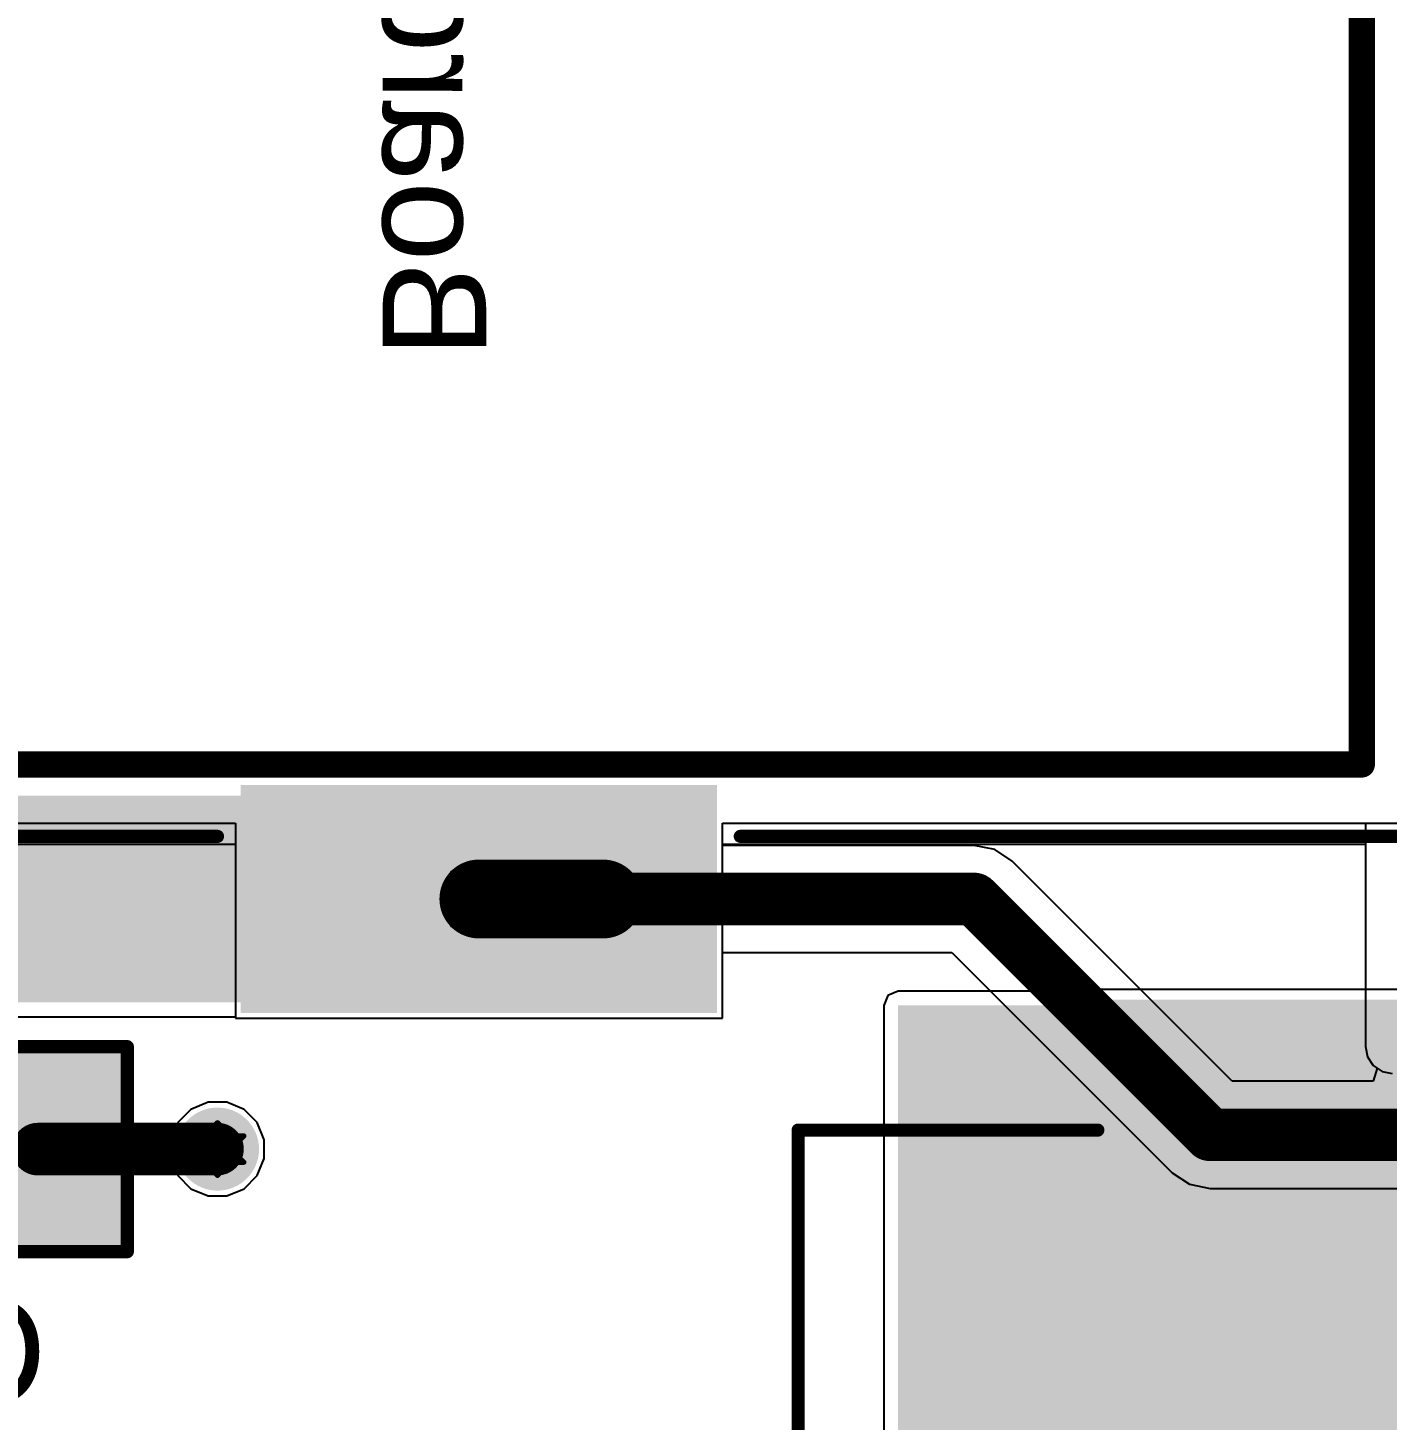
# Model space of a CAD drawing. Header units: inches. Extents: x -2.7 to 10.9, y -2.9 to 7.4.
# Drawn here: x -0.679 to -0.162, y -1.208 to -0.678 of the extents above; entities that cross this region are included whole.
import ezdxf

# ---------------------------------------------------------------- set-up
doc = ezdxf.new("R2010")
doc.units = ezdxf.units.IN
doc.header["$MEASUREMENT"] = 0
for name, color, linetype in [('Board Outline', 216, 'Continuous'), ('Bottom Layer', 5, 'Continuous'), ('Bottom Overlay', 54, 'Continuous'), ('Bottom Paste', 16, 'Continuous'), ('Bottom Solder', 6, 'Continuous'), ('Drill Drawing', 1, 'Continuous'), ('Layer 2', 16, 'Continuous'), ('Layer 3', 76, 'Continuous'), ('Mechanical 13', 56, 'Continuous'), ('Multi-Layer', 9, 'Continuous'), ('Pad Holes', 156, 'Continuous'), ('Top Layer', 1, 'Continuous'), ('Top Overlay', 2, 'Continuous'), ('Top Paste', 8, 'Continuous'), ('Top Solder', 216, 'Continuous'), ('Via Holes', 16, 'Continuous')]:
    doc.layers.add(name, color=color, linetype=linetype)
doc.styles.add('Arial', font='', dxfattribs={"height": 0.2})
doc.styles.get('Arial').set_extended_font_data('Arial')

# ---------------------------------------------------------------- blocks, each defined once
blk = doc.blocks.new('HR915302AE_B_29')
at = {"layer": 'Bottom Layer'}
blk.add_hatch(color=5, dxfattribs=at).paths.add_polyline_path([(-0.4252, 0.21004), (-0.34646, 0.21004), (-0.34646, 0.03681), (-0.4252, 0.03681)])
at = {"layer": 'Bottom Solder'}
blk.add_hatch(color=6, dxfattribs=at).paths.add_polyline_path([(-0.4292, 0.21404), (-0.34246, 0.21404), (-0.34246, 0.03281), (-0.4292, 0.03281)])
at = {"layer": 'Layer 2'}
blk.add_hatch(color=16, dxfattribs=at).paths.add_polyline_path([(-0.4252, 0.21004), (-0.34646, 0.21004), (-0.34646, 0.03681), (-0.4252, 0.03681)])
at = {"layer": 'Layer 3'}
blk.add_hatch(color=76, dxfattribs=at).paths.add_polyline_path([(-0.4252, 0.21004), (-0.34646, 0.21004), (-0.34646, 0.03681), (-0.4252, 0.03681)])
at = {"layer": 'Multi-Layer'}
blk.add_hatch(color=9, dxfattribs=at).paths.add_polyline_path([(-0.4252, 0.21004), (-0.34646, 0.21004), (-0.34646, 0.03681), (-0.4252, 0.03681)])
at = {"layer": 'Pad Holes'}
blk.add_hatch(color=7, dxfattribs=at).paths.add_polyline_path([(-0.37559, 0.15925), (-0.37559, 0.0876), (-0.39606, 0.0876), (-0.39606, 0.15925)])
at = {"layer": 'Top Layer'}
blk.add_hatch(color=1, dxfattribs=at).paths.add_polyline_path([(-0.4252, 0.21004), (-0.34646, 0.21004), (-0.34646, 0.03681), (-0.4252, 0.03681)])
at = {"layer": 'Top Solder'}
blk.add_hatch(color=216, dxfattribs=at).paths.add_polyline_path([(-0.4292, 0.21404), (-0.34246, 0.21404), (-0.34246, 0.03281), (-0.4292, 0.03281)])
at = {"layer": 'Bottom Overlay'}
for points in [[(-0.362, 0.327, 0.005, 0.005, 0), (-0.362, 0.22285, 0.005, 0.005, 0)], [(-0.362, 0.024, 0.005, 0.005, 0), (-0.362, -0.444, 0.005, 0.005, 0)]]:
    blk.add_lwpolyline(points, format="xyseb", dxfattribs=at)
for points in [[(-0.36325, 0.22285, 0.0025, 0.0025, 1), (-0.36075, 0.22285, 0.0025, 0.0025, 1)], [(-0.36325, 0.024, 0.0025, 0.0025, 1), (-0.36075, 0.024, 0.0025, 0.0025, 1)]]:
    blk.add_lwpolyline(points, format="xyseb", close=True, dxfattribs=at)
at = {"layer": 'Mechanical 13'}
for points in [[(-0.33465, 0.46265, 0.005, 0.005, 0), (-0.33465, -0.2124, 0.005, 0.005, 0)], [(-0.33465, -0.2124, 0.005, 0.005, 0), (0.33465, -0.2124, 0.005, 0.005, 0)]]:
    blk.add_lwpolyline(points, format="xyseb", dxfattribs=at)
blk.add_lwpolyline([(-0.3359, -0.2124, 0.0025, 0.0025, 1), (-0.3334, -0.2124, 0.0025, 0.0025, 1)], format="xyseb", close=True, dxfattribs=at)
blk.add_lwpolyline([(-0.3359, -0.2124, 0.0025, 0.0025, 1), (-0.3334, -0.2124, 0.0025, 0.0025, 1)], format="xyseb", close=True, dxfattribs=at)
at = {"layer": 'Mechanical 13', "style": 'Arial', "text_generation_flag": 2}
blk.add_text('Board Cutout', height=0.0393701, rotation=180, dxfattribs=at).set_placement((-0.18, 0.16))
blk = doc.blocks.new('CYH127_33UH_118')
at = {"layer": 'Top Layer'}
for points in [[(-0.28543, 0.11811), (-0.12795, 0.11811), (-0.12795, -0.11811), (-0.28543, -0.11811)], [(0.12795, 0.11811), (0.28543, 0.11811), (0.28543, -0.11811), (0.12795, -0.11811)]]:
    blk.add_hatch(color=1, dxfattribs=at).paths.add_polyline_path(points)
at = {"layer": 'Top Paste'}
for points in [[(-0.28543, 0.11811), (-0.12795, 0.11811), (-0.12795, -0.11811), (-0.28543, -0.11811)], [(0.12795, 0.11811), (0.28543, 0.11811), (0.28543, -0.11811), (0.12795, -0.11811)]]:
    blk.add_hatch(color=8, dxfattribs=at).paths.add_polyline_path(points)
at = {"layer": 'Top Solder'}
for points in [[(-0.2876, 0.12028), (-0.12579, 0.12028), (-0.12579, -0.12028), (-0.2876, -0.12028)], [(0.12579, 0.12028), (0.2876, 0.12028), (0.2876, -0.12028), (0.12579, -0.12028)]]:
    blk.add_hatch(color=216, dxfattribs=at).paths.add_polyline_path(points)
at = {"layer": 'Top Overlay'}
for points in [[(-0.238, 0.124, 0.005, 0.005, 0), (-0.238, 0.238, 0.005, 0.005, 0)], [(0.238, 0.238, 0.005, 0.005, 0), (-0.238, 0.238, 0.005, 0.005, 0)], [(0.238, 0.124, 0.005, 0.005, 0), (0.238, 0.238, 0.005, 0.005, 0)], [(-0.238, -0.238, 0.005, 0.005, 0), (-0.238, -0.124, 0.005, 0.005, 0)], [(0.238, -0.238, 0.005, 0.005, 0), (0.238, -0.124, 0.005, 0.005, 0)], [(0.238, -0.238, 0.005, 0.005, 0), (-0.238, -0.238, 0.005, 0.005, 0)]]:
    blk.add_lwpolyline(points, format="xyseb", dxfattribs=at)
for points in [[(-0.23925, 0.238, 0.0025, 0.0025, 1), (-0.23675, 0.238, 0.0025, 0.0025, 1)], [(-0.23925, 0.238, 0.0025, 0.0025, 1), (-0.23675, 0.238, 0.0025, 0.0025, 1)], [(0.23675, 0.238, 0.0025, 0.0025, 1), (0.23925, 0.238, 0.0025, 0.0025, 1)], [(0.23675, 0.238, 0.0025, 0.0025, 1), (0.23925, 0.238, 0.0025, 0.0025, 1)], [(-0.23925, 0.124, 0.0025, 0.0025, 1), (-0.23675, 0.124, 0.0025, 0.0025, 1)], [(0.23675, 0.124, 0.0025, 0.0025, 1), (0.23925, 0.124, 0.0025, 0.0025, 1)], [(-0.23925, -0.124, 0.0025, 0.0025, 1), (-0.23675, -0.124, 0.0025, 0.0025, 1)], [(0.23675, -0.124, 0.0025, 0.0025, 1), (0.23925, -0.124, 0.0025, 0.0025, 1)], [(-0.23925, -0.238, 0.0025, 0.0025, 1), (-0.23675, -0.238, 0.0025, 0.0025, 1)], [(-0.23925, -0.238, 0.0025, 0.0025, 1), (-0.23675, -0.238, 0.0025, 0.0025, 1)], [(0.23675, -0.238, 0.0025, 0.0025, 1), (0.23925, -0.238, 0.0025, 0.0025, 1)], [(0.23675, -0.238, 0.0025, 0.0025, 1), (0.23925, -0.238, 0.0025, 0.0025, 1)]]:
    blk.add_lwpolyline(points, format="xyseb", close=True, dxfattribs=at)
blk = doc.blocks.new('C___1206_B_293')
at = {"layer": 'Bottom Layer'}
for points in [[(-0.08, 0.035), (-0.02, 0.035), (-0.02, -0.035), (-0.08, -0.035)], [(0.02, 0.035), (0.08, 0.035), (0.08, -0.035), (0.02, -0.035)]]:
    blk.add_hatch(color=5, dxfattribs=at).paths.add_polyline_path(points)
at = {"layer": 'Bottom Paste'}
for points in [[(-0.08, 0.035), (-0.02, 0.035), (-0.02, -0.035), (-0.08, -0.035)], [(0.02, 0.035), (0.08, 0.035), (0.08, -0.035), (0.02, -0.035)]]:
    blk.add_hatch(color=16, dxfattribs=at).paths.add_polyline_path(points)
at = {"layer": 'Bottom Solder'}
for points in [[(-0.084, 0.039), (-0.016, 0.039), (-0.016, -0.039), (-0.084, -0.039)], [(0.016, 0.039), (0.084, 0.039), (0.084, -0.039), (0.016, -0.039)]]:
    blk.add_hatch(color=6, dxfattribs=at).paths.add_polyline_path(points)
at = {"layer": 'Bottom Overlay'}
for points in [[(-0.024, 0.039, 0.005, 0.005, 0), (-0.084, 0.039, 0.005, 0.005, 0)], [(-0.084, 0.039, 0.005, 0.005, 0), (-0.084, -0.039, 0.005, 0.005, 0)], [(0.084, 0.039, 0.005, 0.005, 0), (0.024, 0.039, 0.005, 0.005, 0)], [(0.084, 0.039, 0.005, 0.005, 0), (0.084, -0.039, 0.005, 0.005, 0)], [(-0.024, -0.039, 0.005, 0.005, 0), (-0.084, -0.039, 0.005, 0.005, 0)], [(0.084, -0.039, 0.005, 0.005, 0), (0.024, -0.039, 0.005, 0.005, 0)]]:
    blk.add_lwpolyline(points, format="xyseb", dxfattribs=at)
for points in [[(-0.08525, 0.039, 0.0025, 0.0025, 1), (-0.08275, 0.039, 0.0025, 0.0025, 1)], [(-0.08525, 0.039, 0.0025, 0.0025, 1), (-0.08275, 0.039, 0.0025, 0.0025, 1)], [(-0.02525, 0.039, 0.0025, 0.0025, 1), (-0.02275, 0.039, 0.0025, 0.0025, 1)], [(0.02275, 0.039, 0.0025, 0.0025, 1), (0.02525, 0.039, 0.0025, 0.0025, 1)], [(0.08275, 0.039, 0.0025, 0.0025, 1), (0.08525, 0.039, 0.0025, 0.0025, 1)], [(0.08275, 0.039, 0.0025, 0.0025, 1), (0.08525, 0.039, 0.0025, 0.0025, 1)], [(-0.08525, -0.039, 0.0025, 0.0025, 1), (-0.08275, -0.039, 0.0025, 0.0025, 1)], [(-0.08525, -0.039, 0.0025, 0.0025, 1), (-0.08275, -0.039, 0.0025, 0.0025, 1)], [(-0.02525, -0.039, 0.0025, 0.0025, 1), (-0.02275, -0.039, 0.0025, 0.0025, 1)], [(0.02275, -0.039, 0.0025, 0.0025, 1), (0.02525, -0.039, 0.0025, 0.0025, 1)], [(0.08275, -0.039, 0.0025, 0.0025, 1), (0.08525, -0.039, 0.0025, 0.0025, 1)], [(0.08275, -0.039, 0.0025, 0.0025, 1), (0.08525, -0.039, 0.0025, 0.0025, 1)]]:
    blk.add_lwpolyline(points, format="xyseb", close=True, dxfattribs=at)

msp = doc.modelspace()

# ---------------------------------------------------------------- hatches: boundary and pattern name
at = {"layer": 'Bottom Layer'}
for points in [[(-0.82632, -1.0492), (-0.42081, -1.0492), (-0.42081, -0.97046), (-0.82632, -0.97046)], [(-0.59404, -1.0492), (-0.42081, -1.0492), (-0.42081, -0.97046), (-0.59404, -0.97046)]]:
    msp.add_hatch(color=5, dxfattribs=at).paths.add_polyline_path(points)
h = msp.add_hatch(color=5, dxfattribs=at)
edge = h.paths.add_edge_path()
edge.add_arc((-0.60685, -1.10497), 0.01181, 0, 360)
at = {"layer": 'Bottom Solder'}
h = msp.add_hatch(color=6, dxfattribs=at)
edge = h.paths.add_edge_path()
edge.add_arc((-0.60685, -1.10497), 0.01581, 0, 360)
at = {"layer": 'Layer 2'}
h = msp.add_hatch(color=16, dxfattribs=at)
edge = h.paths.add_edge_path()
edge.add_arc((-0.60685, -1.10497), 0.01181, 0, 360)
at = {"layer": 'Layer 3'}
h = msp.add_hatch(color=76, dxfattribs=at)
edge = h.paths.add_edge_path()
edge.add_arc((-0.60685, -1.10497), 0.01181, 0, 360)
at = {"layer": 'Top Layer'}
for points in [[(-0.348, -1.2078), (0.31357, -1.2078), (0.31357, -1.05032), (-0.348, -1.05032)], [(-0.348, -1.257), (0.31357, -1.257), (0.31357, -1.19433), (-0.348, -1.19433)]]:
    msp.add_hatch(color=1, dxfattribs=at).paths.add_polyline_path(points)
h = msp.add_hatch(color=1, dxfattribs=at)
edge = h.paths.add_edge_path()
edge.add_arc((-0.60685, -1.10497), 0.01181, 0, 360)
at = {"layer": 'Top Solder'}
h = msp.add_hatch(color=216, dxfattribs=at)
edge = h.paths.add_edge_path()
edge.add_arc((-0.60685, -1.10497), 0.01581, 0, 360)
at = {"layer": 'Via Holes'}
h = msp.add_hatch(color=7, dxfattribs=at)
edge = h.paths.add_edge_path()
edge.add_arc((-0.60685, -1.10497), 0.00591, 0, 360)

# ---------------------------------------------------------------- linework, layer by layer
at = {"layer": 'Board Outline'}
for points in [[(2.84412, -0.24125, 0.005, 0.005, -0.741893), (-2.49969, -1.37795, 0.005, 0.005, 0)], [(-0.1716, -0.95865, 0.01, 0.01, 0), (-0.1716, -0.28935, 0.01, 0.01, 0)], [(-0.84615, -0.95865, 0.01, 0.01, 0), (-0.1716, -0.95865, 0.01, 0.01, 0)]]:
    msp.add_lwpolyline(points, format="xyseb", dxfattribs=at)
msp.add_lwpolyline([(-0.1741, -0.95865, 0.005, 0.005, 1), (-0.1691, -0.95865, 0.005, 0.005, 1)], format="xyseb", close=True, dxfattribs=at)
msp.add_lwpolyline([(-0.1741, -0.95865, 0.005, 0.005, 1), (-0.1691, -0.95865, 0.005, 0.005, 1)], format="xyseb", close=True, dxfattribs=at)
at = {"layer": 'Bottom Layer'}
for p, q in [((-0.41481, -1.0552), (-0.41481, -0.981)), ((-0.41481, -0.981), (-0.1702, -0.981)), ((-0.1702, -0.981), (-0.1702, -1.066)), ((-0.73973, -1.05461), (-0.60004, -1.05461)), ((-0.60004, -1.05461), (-0.60004, -1.0552)), ((-0.60004, -1.0552), (-0.41481, -1.0552)), ((-0.1702, -1.066), (-0.16942, -1.0699)), ((-0.16942, -1.0699), (-0.16721, -1.07321)), ((-0.16721, -1.07321), (-0.1639, -1.07542)), ((-0.1639, -1.07542), (-0.16, -1.0762))]:
    msp.add_line(p, q, dxfattribs=at)
for points in [[(-0.50743, -1.00983, 0.03, 0.03, 0), (-0.46018, -1.00983, 0.03, 0.03, 0)], [(-0.67514, -1.105, 0.02, 0.02, 0), (-0.67511, -1.10497, 0.02, 0.02, 0)], [(-0.67511, -1.10497, 0.02, 0.02, 0), (-0.60685, -1.10497, 0.02, 0.02, 0)]]:
    msp.add_lwpolyline(points, format="xyseb", dxfattribs=at)
for points in [[(-0.51493, -1.00983, 0.015, 0.015, 1), (-0.49993, -1.00983, 0.015, 0.015, 1)], [(-0.46768, -1.00983, 0.015, 0.015, 1), (-0.45268, -1.00983, 0.015, 0.015, 1)], [(-0.68014, -1.105, 0.01, 0.01, 1), (-0.67014, -1.105, 0.01, 0.01, 1)], [(-0.68011, -1.10497, 0.01, 0.01, 1), (-0.67011, -1.10497, 0.01, 0.01, 1)], [(-0.68011, -1.10497, 0.01, 0.01, 1), (-0.67011, -1.10497, 0.01, 0.01, 1)], [(-0.61185, -1.10497, 0.01, 0.01, 1), (-0.60185, -1.10497, 0.01, 0.01, 1)]]:
    msp.add_lwpolyline(points, format="xyseb", close=True, dxfattribs=at)
at = {"layer": 'Drill Drawing'}
for points in [[(-0.51743, -1.00483, 0.002, 0.002, 0), (-0.51743, -0.99983, 0.002, 0.002, 0)], [(-0.51743, -0.99983, 0.002, 0.002, 0), (-0.51243, -0.99983, 0.002, 0.002, 0)], [(-0.51243, -0.99983, 0.002, 0.002, 0), (-0.50743, -1.00483, 0.002, 0.002, 0)], [(-0.50743, -1.00483, 0.002, 0.002, 0), (-0.50243, -0.99983, 0.002, 0.002, 0)], [(-0.50243, -0.99983, 0.002, 0.002, 0), (-0.49743, -0.99983, 0.002, 0.002, 0)], [(-0.49743, -1.00483, 0.002, 0.002, 0), (-0.49743, -0.99983, 0.002, 0.002, 0)], [(-0.51743, -1.00483, 0.002, 0.002, 0), (-0.51243, -1.00983, 0.002, 0.002, 0)], [(-0.50243, -1.00983, 0.002, 0.002, 0), (-0.49743, -1.00483, 0.002, 0.002, 0)], [(-0.51743, -1.01483, 0.002, 0.002, 0), (-0.51243, -1.00983, 0.002, 0.002, 0)], [(-0.50243, -1.00983, 0.002, 0.002, 0), (-0.49743, -1.01483, 0.002, 0.002, 0)], [(-0.51743, -1.01983, 0.002, 0.002, 0), (-0.51743, -1.01483, 0.002, 0.002, 0)], [(-0.51243, -1.01983, 0.002, 0.002, 0), (-0.50743, -1.01483, 0.002, 0.002, 0)], [(-0.50743, -1.01483, 0.002, 0.002, 0), (-0.50243, -1.01983, 0.002, 0.002, 0)], [(-0.49743, -1.01983, 0.002, 0.002, 0), (-0.49743, -1.01483, 0.002, 0.002, 0)], [(-0.51743, -1.01983, 0.002, 0.002, 0), (-0.51243, -1.01983, 0.002, 0.002, 0)], [(-0.50243, -1.01983, 0.002, 0.002, 0), (-0.49743, -1.01983, 0.002, 0.002, 0)], [(-0.61185, -1.09997, 0.002, 0.002, 0), (-0.60685, -1.09497, 0.002, 0.002, 0)], [(-0.60685, -1.09497, 0.002, 0.002, 0), (-0.60185, -1.09997, 0.002, 0.002, 0)], [(-0.61685, -1.09997, 0.002, 0.002, 0), (-0.61185, -1.10497, 0.002, 0.002, 0)], [(-0.61685, -1.09997, 0.002, 0.002, 0), (-0.61185, -1.09997, 0.002, 0.002, 0)], [(-0.61285, -1.10197, 0.002, 0.002, 0), (-0.60985, -1.10497, 0.002, 0.002, 0)], [(-0.61285, -1.10197, 0.002, 0.002, 0), (-0.60985, -1.10197, 0.002, 0.002, 0)], [(-0.60985, -1.10197, 0.002, 0.002, 0), (-0.60685, -1.09897, 0.002, 0.002, 0)], [(-0.60685, -1.09897, 0.002, 0.002, 0), (-0.60385, -1.10197, 0.002, 0.002, 0)], [(-0.60385, -1.10197, 0.002, 0.002, 0), (-0.60085, -1.10197, 0.002, 0.002, 0)], [(-0.60385, -1.10497, 0.002, 0.002, 0), (-0.60085, -1.10197, 0.002, 0.002, 0)], [(-0.60185, -1.09997, 0.002, 0.002, 0), (-0.59685, -1.09997, 0.002, 0.002, 0)], [(-0.60185, -1.10497, 0.002, 0.002, 0), (-0.59685, -1.09997, 0.002, 0.002, 0)], [(-0.61685, -1.10997, 0.002, 0.002, 0), (-0.61185, -1.10497, 0.002, 0.002, 0)], [(-0.61285, -1.10797, 0.002, 0.002, 0), (-0.60985, -1.10497, 0.002, 0.002, 0)], [(-0.61285, -1.10797, 0.002, 0.002, 0), (-0.60985, -1.10797, 0.002, 0.002, 0)], [(-0.60985, -1.10797, 0.002, 0.002, 0), (-0.60685, -1.11097, 0.002, 0.002, 0)], [(-0.60685, -1.11097, 0.002, 0.002, 0), (-0.60385, -1.10797, 0.002, 0.002, 0)], [(-0.60385, -1.10497, 0.002, 0.002, 0), (-0.60085, -1.10797, 0.002, 0.002, 0)], [(-0.60385, -1.10797, 0.002, 0.002, 0), (-0.60085, -1.10797, 0.002, 0.002, 0)], [(-0.60185, -1.10497, 0.002, 0.002, 0), (-0.59685, -1.10997, 0.002, 0.002, 0)], [(-0.61685, -1.10997, 0.002, 0.002, 0), (-0.61185, -1.10997, 0.002, 0.002, 0)], [(-0.61185, -1.10997, 0.002, 0.002, 0), (-0.60685, -1.11497, 0.002, 0.002, 0)], [(-0.60685, -1.11497, 0.002, 0.002, 0), (-0.60185, -1.10997, 0.002, 0.002, 0)], [(-0.60185, -1.10997, 0.002, 0.002, 0), (-0.59685, -1.10997, 0.002, 0.002, 0)]]:
    msp.add_lwpolyline(points, format="xyseb", dxfattribs=at)
for points in [[(-0.51793, -0.99983, 0.001, 0.001, 1), (-0.51693, -0.99983, 0.001, 0.001, 1)], [(-0.51793, -0.99983, 0.001, 0.001, 1), (-0.51693, -0.99983, 0.001, 0.001, 1)], [(-0.51293, -0.99983, 0.001, 0.001, 1), (-0.51193, -0.99983, 0.001, 0.001, 1)], [(-0.51293, -0.99983, 0.001, 0.001, 1), (-0.51193, -0.99983, 0.001, 0.001, 1)], [(-0.50293, -0.99983, 0.001, 0.001, 1), (-0.50193, -0.99983, 0.001, 0.001, 1)], [(-0.50293, -0.99983, 0.001, 0.001, 1), (-0.50193, -0.99983, 0.001, 0.001, 1)], [(-0.49793, -0.99983, 0.001, 0.001, 1), (-0.49693, -0.99983, 0.001, 0.001, 1)], [(-0.49793, -0.99983, 0.001, 0.001, 1), (-0.49693, -0.99983, 0.001, 0.001, 1)], [(-0.51793, -1.00483, 0.001, 0.001, 1), (-0.51693, -1.00483, 0.001, 0.001, 1)], [(-0.51793, -1.00483, 0.001, 0.001, 1), (-0.51693, -1.00483, 0.001, 0.001, 1)], [(-0.50793, -1.00483, 0.001, 0.001, 1), (-0.50693, -1.00483, 0.001, 0.001, 1)], [(-0.50793, -1.00483, 0.001, 0.001, 1), (-0.50693, -1.00483, 0.001, 0.001, 1)], [(-0.49793, -1.00483, 0.001, 0.001, 1), (-0.49693, -1.00483, 0.001, 0.001, 1)], [(-0.49793, -1.00483, 0.001, 0.001, 1), (-0.49693, -1.00483, 0.001, 0.001, 1)], [(-0.51293, -1.00983, 0.001, 0.001, 1), (-0.51193, -1.00983, 0.001, 0.001, 1)], [(-0.51293, -1.00983, 0.001, 0.001, 1), (-0.51193, -1.00983, 0.001, 0.001, 1)], [(-0.50293, -1.00983, 0.001, 0.001, 1), (-0.50193, -1.00983, 0.001, 0.001, 1)], [(-0.50293, -1.00983, 0.001, 0.001, 1), (-0.50193, -1.00983, 0.001, 0.001, 1)], [(-0.51793, -1.01483, 0.001, 0.001, 1), (-0.51693, -1.01483, 0.001, 0.001, 1)], [(-0.51793, -1.01483, 0.001, 0.001, 1), (-0.51693, -1.01483, 0.001, 0.001, 1)], [(-0.50793, -1.01483, 0.001, 0.001, 1), (-0.50693, -1.01483, 0.001, 0.001, 1)], [(-0.50793, -1.01483, 0.001, 0.001, 1), (-0.50693, -1.01483, 0.001, 0.001, 1)], [(-0.49793, -1.01483, 0.001, 0.001, 1), (-0.49693, -1.01483, 0.001, 0.001, 1)], [(-0.49793, -1.01483, 0.001, 0.001, 1), (-0.49693, -1.01483, 0.001, 0.001, 1)], [(-0.51793, -1.01983, 0.001, 0.001, 1), (-0.51693, -1.01983, 0.001, 0.001, 1)], [(-0.51793, -1.01983, 0.001, 0.001, 1), (-0.51693, -1.01983, 0.001, 0.001, 1)], [(-0.51293, -1.01983, 0.001, 0.001, 1), (-0.51193, -1.01983, 0.001, 0.001, 1)], [(-0.51293, -1.01983, 0.001, 0.001, 1), (-0.51193, -1.01983, 0.001, 0.001, 1)], [(-0.50293, -1.01983, 0.001, 0.001, 1), (-0.50193, -1.01983, 0.001, 0.001, 1)], [(-0.50293, -1.01983, 0.001, 0.001, 1), (-0.50193, -1.01983, 0.001, 0.001, 1)], [(-0.49793, -1.01983, 0.001, 0.001, 1), (-0.49693, -1.01983, 0.001, 0.001, 1)], [(-0.49793, -1.01983, 0.001, 0.001, 1), (-0.49693, -1.01983, 0.001, 0.001, 1)], [(-0.60735, -1.09497, 0.001, 0.001, 1), (-0.60635, -1.09497, 0.001, 0.001, 1)], [(-0.60735, -1.09497, 0.001, 0.001, 1), (-0.60635, -1.09497, 0.001, 0.001, 1)], [(-0.61735, -1.09997, 0.001, 0.001, 1), (-0.61635, -1.09997, 0.001, 0.001, 1)], [(-0.61735, -1.09997, 0.001, 0.001, 1), (-0.61635, -1.09997, 0.001, 0.001, 1)], [(-0.61335, -1.10197, 0.001, 0.001, 1), (-0.61235, -1.10197, 0.001, 0.001, 1)], [(-0.61335, -1.10197, 0.001, 0.001, 1), (-0.61235, -1.10197, 0.001, 0.001, 1)], [(-0.61235, -1.09997, 0.001, 0.001, 1), (-0.61135, -1.09997, 0.001, 0.001, 1)], [(-0.61235, -1.09997, 0.001, 0.001, 1), (-0.61135, -1.09997, 0.001, 0.001, 1)], [(-0.61035, -1.10197, 0.001, 0.001, 1), (-0.60935, -1.10197, 0.001, 0.001, 1)], [(-0.61035, -1.10197, 0.001, 0.001, 1), (-0.60935, -1.10197, 0.001, 0.001, 1)], [(-0.60735, -1.09897, 0.001, 0.001, 1), (-0.60635, -1.09897, 0.001, 0.001, 1)], [(-0.60735, -1.09897, 0.001, 0.001, 1), (-0.60635, -1.09897, 0.001, 0.001, 1)], [(-0.60435, -1.10197, 0.001, 0.001, 1), (-0.60335, -1.10197, 0.001, 0.001, 1)], [(-0.60435, -1.10197, 0.001, 0.001, 1), (-0.60335, -1.10197, 0.001, 0.001, 1)], [(-0.60235, -1.09997, 0.001, 0.001, 1), (-0.60135, -1.09997, 0.001, 0.001, 1)], [(-0.60235, -1.09997, 0.001, 0.001, 1), (-0.60135, -1.09997, 0.001, 0.001, 1)], [(-0.60135, -1.10197, 0.001, 0.001, 1), (-0.60035, -1.10197, 0.001, 0.001, 1)], [(-0.60135, -1.10197, 0.001, 0.001, 1), (-0.60035, -1.10197, 0.001, 0.001, 1)], [(-0.59735, -1.09997, 0.001, 0.001, 1), (-0.59635, -1.09997, 0.001, 0.001, 1)], [(-0.59735, -1.09997, 0.001, 0.001, 1), (-0.59635, -1.09997, 0.001, 0.001, 1)], [(-0.61335, -1.10797, 0.001, 0.001, 1), (-0.61235, -1.10797, 0.001, 0.001, 1)], [(-0.61335, -1.10797, 0.001, 0.001, 1), (-0.61235, -1.10797, 0.001, 0.001, 1)], [(-0.61235, -1.10497, 0.001, 0.001, 1), (-0.61135, -1.10497, 0.001, 0.001, 1)], [(-0.61235, -1.10497, 0.001, 0.001, 1), (-0.61135, -1.10497, 0.001, 0.001, 1)], [(-0.61035, -1.10497, 0.001, 0.001, 1), (-0.60935, -1.10497, 0.001, 0.001, 1)], [(-0.61035, -1.10497, 0.001, 0.001, 1), (-0.60935, -1.10497, 0.001, 0.001, 1)], [(-0.61035, -1.10797, 0.001, 0.001, 1), (-0.60935, -1.10797, 0.001, 0.001, 1)], [(-0.61035, -1.10797, 0.001, 0.001, 1), (-0.60935, -1.10797, 0.001, 0.001, 1)], [(-0.60435, -1.10497, 0.001, 0.001, 1), (-0.60335, -1.10497, 0.001, 0.001, 1)], [(-0.60435, -1.10497, 0.001, 0.001, 1), (-0.60335, -1.10497, 0.001, 0.001, 1)], [(-0.60435, -1.10797, 0.001, 0.001, 1), (-0.60335, -1.10797, 0.001, 0.001, 1)], [(-0.60435, -1.10797, 0.001, 0.001, 1), (-0.60335, -1.10797, 0.001, 0.001, 1)], [(-0.60235, -1.10497, 0.001, 0.001, 1), (-0.60135, -1.10497, 0.001, 0.001, 1)], [(-0.60235, -1.10497, 0.001, 0.001, 1), (-0.60135, -1.10497, 0.001, 0.001, 1)], [(-0.60135, -1.10797, 0.001, 0.001, 1), (-0.60035, -1.10797, 0.001, 0.001, 1)], [(-0.60135, -1.10797, 0.001, 0.001, 1), (-0.60035, -1.10797, 0.001, 0.001, 1)], [(-0.61735, -1.10997, 0.001, 0.001, 1), (-0.61635, -1.10997, 0.001, 0.001, 1)], [(-0.61735, -1.10997, 0.001, 0.001, 1), (-0.61635, -1.10997, 0.001, 0.001, 1)], [(-0.61235, -1.10997, 0.001, 0.001, 1), (-0.61135, -1.10997, 0.001, 0.001, 1)], [(-0.61235, -1.10997, 0.001, 0.001, 1), (-0.61135, -1.10997, 0.001, 0.001, 1)], [(-0.60735, -1.11097, 0.001, 0.001, 1), (-0.60635, -1.11097, 0.001, 0.001, 1)], [(-0.60735, -1.11097, 0.001, 0.001, 1), (-0.60635, -1.11097, 0.001, 0.001, 1)], [(-0.60235, -1.10997, 0.001, 0.001, 1), (-0.60135, -1.10997, 0.001, 0.001, 1)], [(-0.60235, -1.10997, 0.001, 0.001, 1), (-0.60135, -1.10997, 0.001, 0.001, 1)], [(-0.59735, -1.10997, 0.001, 0.001, 1), (-0.59635, -1.10997, 0.001, 0.001, 1)], [(-0.59735, -1.10997, 0.001, 0.001, 1), (-0.59635, -1.10997, 0.001, 0.001, 1)], [(-0.60735, -1.11497, 0.001, 0.001, 1), (-0.60635, -1.11497, 0.001, 0.001, 1)], [(-0.60735, -1.11497, 0.001, 0.001, 1), (-0.60635, -1.11497, 0.001, 0.001, 1)]]:
    msp.add_lwpolyline(points, format="xyseb", close=True, dxfattribs=at)
at = {"layer": 'Layer 2'}
for p, q in [((-0.822, -0.981), (-0.60004, -0.981)), ((-0.60004, -0.981), (-0.60004, -1.0552)), ((-0.41481, -0.98943), (-0.41481, -0.981)), ((-0.41481, -0.981), (-0.1702, -0.981)), ((-0.1702, -0.981), (-0.1702, -1.066)), ((-0.31903, -0.98943), (-0.41481, -0.98943)), ((-0.31123, -0.99099), (-0.31903, -0.98943)), ((-0.30461, -0.99541), (-0.31123, -0.99099)), ((-0.22087, -1.07915), (-0.30461, -0.99541)), ((-0.41481, -1.0552), (-0.41481, -1.03022)), ((-0.41481, -1.03022), (-0.32748, -1.03022)), ((-0.32748, -1.03022), (-0.24374, -1.11396)), ((-0.60004, -1.0552), (-0.41481, -1.0552)), ((-0.1702, -1.066), (-0.16942, -1.0699)), ((-0.16942, -1.0699), (-0.16721, -1.07321)), ((-0.1658, -1.07415), (-0.16732, -1.07915)), ((-0.16721, -1.07321), (-0.1658, -1.07415)), ((-0.16732, -1.07915), (-0.22087, -1.07915)), ((-0.24374, -1.11396), (-0.23712, -1.11838)), ((-0.23712, -1.11838), (-0.22932, -1.11993)), ((-0.22932, -1.11993), (0.32918, -1.11993))]:
    msp.add_line(p, q, dxfattribs=at)
for points in [[(-0.50743, -1.00983, 0.02, 0.02, 0), (-0.31903, -1.00983, 0.02, 0.02, 0)], [(-0.31903, -1.00983, 0.02, 0.02, 0), (-0.22932, -1.09954, 0.02, 0.02, 0)], [(-0.22932, -1.09954, 0.02, 0.02, 0), (0.32918, -1.09954, 0.02, 0.02, 0)]]:
    msp.add_lwpolyline(points, format="xyseb", dxfattribs=at)
for points in [[(-0.51243, -1.00983, 0.01, 0.01, 1), (-0.50243, -1.00983, 0.01, 0.01, 1)], [(-0.32403, -1.00983, 0.01, 0.01, 1), (-0.31403, -1.00983, 0.01, 0.01, 1)], [(-0.32403, -1.00983, 0.01, 0.01, 1), (-0.31403, -1.00983, 0.01, 0.01, 1)], [(-0.23432, -1.09954, 0.01, 0.01, 1), (-0.22432, -1.09954, 0.01, 0.01, 1)], [(-0.23432, -1.09954, 0.01, 0.01, 1), (-0.22432, -1.09954, 0.01, 0.01, 1)]]:
    msp.add_lwpolyline(points, format="xyseb", close=True, dxfattribs=at)
at = {"layer": 'Layer 3'}
for p, q in [((-0.816, -0.989), (-0.60004, -0.989)), ((-0.60004, -0.989), (-0.60004, -1.0552)), ((-0.41481, -1.0552), (-0.41481, -0.989)), ((-0.41481, -0.989), (-0.1702, -0.989)), ((-0.1702, -0.989), (-0.1702, -1.066)), ((-0.60004, -1.0552), (-0.41481, -1.0552)), ((-0.1702, -1.066), (-0.16942, -1.0699)), ((-0.16942, -1.0699), (-0.16721, -1.07321)), ((-0.16721, -1.07321), (-0.1639, -1.07542)), ((-0.1639, -1.07542), (-0.16, -1.0762)), ((-0.61694, -1.08987), (-0.62195, -1.09488)), ((-0.61039, -1.08716), (-0.61694, -1.08987)), ((-0.60331, -1.08716), (-0.61039, -1.08716)), ((-0.59676, -1.08987), (-0.60331, -1.08716)), ((-0.59175, -1.09488), (-0.59676, -1.08987)), ((-0.62195, -1.09488), (-0.62466, -1.10143)), ((-0.58904, -1.10143), (-0.59175, -1.09488)), ((-0.62466, -1.10143), (-0.62466, -1.10851)), ((-0.58904, -1.10851), (-0.58904, -1.10143)), ((-0.62466, -1.10851), (-0.62195, -1.11506)), ((-0.59175, -1.11506), (-0.58904, -1.10851)), ((-0.62195, -1.11506), (-0.61694, -1.12007)), ((-0.59676, -1.12007), (-0.59175, -1.11506)), ((-0.61694, -1.12007), (-0.61039, -1.12278)), ((-0.61039, -1.12278), (-0.60331, -1.12278)), ((-0.60331, -1.12278), (-0.59676, -1.12007))]:
    msp.add_line(p, q, dxfattribs=at)
at = {"layer": 'Top Layer'}
for p, q in [((-0.822, -0.981), (-0.60004, -0.981)), ((-0.60004, -0.981), (-0.60004, -1.0552)), ((-0.41481, -1.0552), (-0.41481, -0.981)), ((-0.41481, -0.981), (-0.14632, -0.981)), ((-0.35183, -1.04649), (-0.35341, -1.05032)), ((-0.348, -1.04491), (-0.35183, -1.04649)), ((-0.27211, -1.04491), (-0.348, -1.04491)), ((-0.05946, -1.04432), (-0.27211, -1.04432)), ((-0.27211, -1.04432), (-0.27211, -1.04491)), ((-0.35341, -1.05032), (-0.35341, -1.19433)), ((-0.60004, -1.0552), (-0.41481, -1.0552)), ((-0.35341, -1.19433), (-0.35341, -1.2078)), ((-0.35341, -1.2078), (-0.35341, -1.257))]:
    msp.add_line(p, q, dxfattribs=at)

# ---------------------------------------------------------------- block references
for name, p, rotation in [('HR915302AE_B_29', (-0.384, -0.624), 90), ('CYH127_33UH_118', (-0.148, -1.33575), 270), ('C___1206_B_293', (-0.72514, -1.105), 180)]:
    msp.add_blockref(name, p, dxfattribs=dict(rotation=rotation))

# ---------------------------------------------------------------- texts
at = {"layer": 'Bottom Overlay', "style": 'Arial', "text_generation_flag": 2}
msp.add_text('C62', height=0.04, dxfattribs=at).set_placement((-0.67183, -1.20199))

doc.saveas('drawing.dxf')
